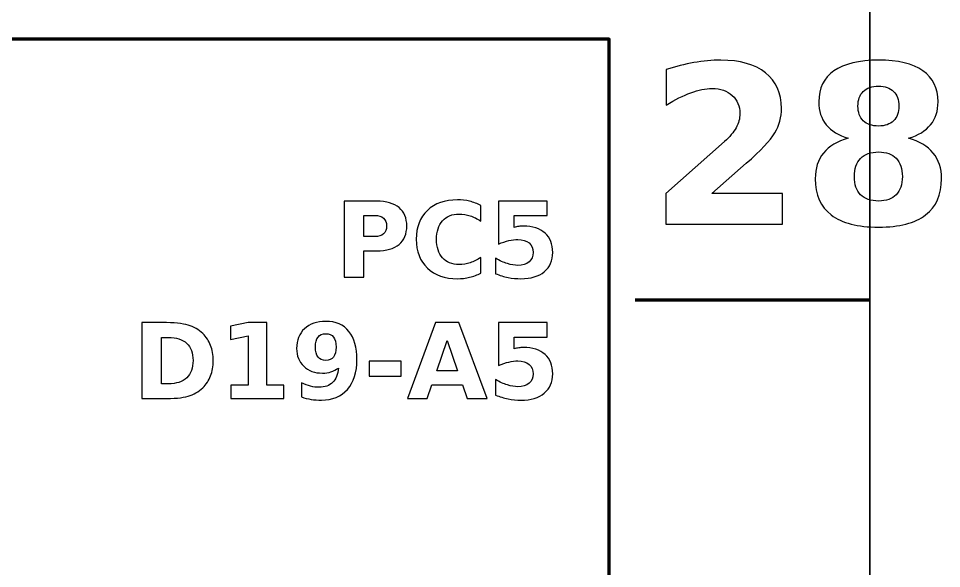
# Model space of a CAD drawing. Header units: centimetres. Extents: x -12.6 to -8.4, y -22.9 to -6.8.
# Drawn here: x -10.134 to -8.362, y -9.365 to -8.31 of the extents above; entities that cross this region are included whole.
import ezdxf

# ---------------------------------------------------------------- set-up
doc = ezdxf.new("R2010")
doc.units = ezdxf.units.CM
doc.header["$MEASUREMENT"] = 0
doc.layers.add('Layer 1', color=7, linetype='Continuous')

msp = doc.modelspace()

# ---------------------------------------------------------------- linework, layer by layer
at = {"layer": 'Layer 1', "color": 7, "lineweight": 35}
msp.add_open_spline([(-12.5, -6.85), (-12.5, -6.85), (-8.5, -6.85), (-8.5, -6.85), (-8.5, -6.85), (-8.5, -6.85), (-8.5, -22.85), (-8.5, -22.85), (-8.5, -22.85), (-8.5, -22.85), (-12.5, -22.85), (-12.5, -22.85), (-12.5, -22.85), (-12.5, -22.85), (-12.5, -6.85), (-12.5, -6.85)], degree=3, knots=[0, 0, 0, 0, 0.25, 0.25, 0.25, 0.25, 0.5, 0.5, 0.5, 0.5, 0.75, 0.75, 0.75, 0.75, 1, 1, 1, 1], dxfattribs=at)
at = {"layer": 'Layer 1', "color": 250, "lineweight": 100}
msp.add_open_spline([(-12, -8.35), (-12, -8.35), (-9, -8.35), (-9, -8.35), (-9, -8.35), (-9, -8.35), (-9, -22.25), (-9, -22.25), (-9, -22.25), (-9, -22.25), (-12, -22.25), (-12, -22.25), (-12, -22.25), (-12, -22.25), (-12, -8.35), (-12, -8.35)], degree=3, knots=[0, 0, 0, 0, 0.25, 0.25, 0.25, 0.25, 0.5, 0.5, 0.5, 0.5, 0.75, 0.75, 0.75, 0.75, 1, 1, 1, 1], dxfattribs=at)
at = {"layer": 'Layer 1', "color": 250}
for points, knots in [([(-8.803, -8.64582), (-8.803, -8.64582), (-8.66718, -8.64582), (-8.66718, -8.64582), (-8.66718, -8.64582), (-8.66718, -8.64582), (-8.66718, -8.70431), (-8.66718, -8.70431), (-8.66718, -8.70431), (-8.66718, -8.70431), (-8.89148, -8.70431), (-8.89148, -8.70431), (-8.89148, -8.70431), (-8.89148, -8.70431), (-8.89148, -8.64582), (-8.89148, -8.64582), (-8.89148, -8.64582), (-8.89148, -8.64582), (-8.7788, -8.54641), (-8.7788, -8.54641), (-8.7788, -8.54641), (-8.76871, -8.53731), (-8.7613, -8.52842), (-8.7565, -8.51974), (-8.7565, -8.51974), (-8.75164, -8.51106), (-8.74924, -8.50203), (-8.74924, -8.49264), (-8.74924, -8.49264), (-8.74924, -8.47818), (-8.75411, -8.46654), (-8.76384, -8.45772), (-8.76384, -8.45772), (-8.77351, -8.4489), (-8.78642, -8.44453), (-8.80258, -8.44453), (-8.80258, -8.44453), (-8.81499, -8.44453), (-8.82854, -8.44721), (-8.84329, -8.4525), (-8.84329, -8.4525), (-8.85803, -8.45779), (-8.87384, -8.46569), (-8.89063, -8.47614), (-8.89063, -8.47614), (-8.89063, -8.47614), (-8.89063, -8.40833), (-8.89063, -8.40833), (-8.89063, -8.40833), (-8.87271, -8.40241), (-8.855, -8.39789), (-8.8375, -8.39479), (-8.8375, -8.39479), (-8.82, -8.39168), (-8.80286, -8.39013), (-8.786, -8.39013), (-8.786, -8.39013), (-8.7491, -8.39013), (-8.72038, -8.39824), (-8.69992, -8.41454), (-8.69992, -8.41454), (-8.67946, -8.43077), (-8.66923, -8.45342), (-8.66923, -8.48256), (-8.66923, -8.48256), (-8.66923, -8.49935), (-8.6736, -8.51501), (-8.68228, -8.52955), (-8.68228, -8.52955), (-8.69096, -8.54408), (-8.70923, -8.56355), (-8.73703, -8.58796), (-8.73703, -8.58796), (-8.73703, -8.58796), (-8.803, -8.64582), (-8.803, -8.64582)], [0, 0, 0, 0, 0.0526316, 0.0526316, 0.0526316, 0.0526316, 0.1052632, 0.1052632, 0.1052632, 0.1052632, 0.1578947, 0.1578947, 0.1578947, 0.1578947, 0.2105263, 0.2105263, 0.2105263, 0.2105263, 0.2631579, 0.2631579, 0.2631579, 0.2631579, 0.3157895, 0.3157895, 0.3157895, 0.3157895, 0.3684211, 0.3684211, 0.3684211, 0.3684211, 0.4210526, 0.4210526, 0.4210526, 0.4210526, 0.4736842, 0.4736842, 0.4736842, 0.4736842, 0.5263158, 0.5263158, 0.5263158, 0.5263158, 0.5789474, 0.5789474, 0.5789474, 0.5789474, 0.6315789, 0.6315789, 0.6315789, 0.6315789, 0.6842105, 0.6842105, 0.6842105, 0.6842105, 0.7368421, 0.7368421, 0.7368421, 0.7368421, 0.7894737, 0.7894737, 0.7894737, 0.7894737, 0.8421053, 0.8421053, 0.8421053, 0.8421053, 0.8947368, 0.8947368, 0.8947368, 0.8947368, 0.9473684, 0.9473684, 0.9473684, 0.9473684, 1, 1, 1, 1]), ([(-8.54117, -8.53999), (-8.55986, -8.53434), (-8.57398, -8.52566), (-8.5835, -8.51395), (-8.5835, -8.51395), (-8.59303, -8.50224), (-8.59775, -8.48764), (-8.59775, -8.47014), (-8.59775, -8.47014), (-8.59775, -8.4441), (-8.58802, -8.42421), (-8.56861, -8.41059), (-8.56861, -8.41059), (-8.54921, -8.39697), (-8.52064, -8.39013), (-8.48303, -8.39013), (-8.48303, -8.39013), (-8.44571, -8.39013), (-8.41727, -8.3969), (-8.39787, -8.41052), (-8.39787, -8.41052), (-8.37847, -8.42407), (-8.36873, -8.44396), (-8.36873, -8.47014), (-8.36873, -8.47014), (-8.36873, -8.48764), (-8.37353, -8.50224), (-8.38305, -8.51395), (-8.38305, -8.51395), (-8.39265, -8.52566), (-8.40683, -8.53434), (-8.42553, -8.53999), (-8.42553, -8.53999), (-8.40457, -8.54577), (-8.38877, -8.55516), (-8.37812, -8.56821), (-8.37812, -8.56821), (-8.36746, -8.58119), (-8.3621, -8.59763), (-8.3621, -8.61753), (-8.3621, -8.61753), (-8.3621, -8.64808), (-8.37226, -8.67122), (-8.39258, -8.68681), (-8.39258, -8.68681), (-8.4129, -8.70248), (-8.4431, -8.71031), (-8.48303, -8.71031), (-8.48303, -8.71031), (-8.52318, -8.71031), (-8.55344, -8.70248), (-8.57391, -8.68681), (-8.57391, -8.68681), (-8.59437, -8.67122), (-8.6046, -8.64808), (-8.6046, -8.61753), (-8.6046, -8.61753), (-8.6046, -8.59763), (-8.59923, -8.58119), (-8.58858, -8.56821), (-8.58858, -8.56821), (-8.57793, -8.55516), (-8.56212, -8.54577), (-8.54117, -8.53999)], [0, 0, 0, 0, 0.0625, 0.0625, 0.0625, 0.0625, 0.125, 0.125, 0.125, 0.125, 0.1875, 0.1875, 0.1875, 0.1875, 0.25, 0.25, 0.25, 0.25, 0.3125, 0.3125, 0.3125, 0.3125, 0.375, 0.375, 0.375, 0.375, 0.4375, 0.4375, 0.4375, 0.4375, 0.5, 0.5, 0.5, 0.5, 0.5625, 0.5625, 0.5625, 0.5625, 0.625, 0.625, 0.625, 0.625, 0.6875, 0.6875, 0.6875, 0.6875, 0.75, 0.75, 0.75, 0.75, 0.8125, 0.8125, 0.8125, 0.8125, 0.875, 0.875, 0.875, 0.875, 0.9375, 0.9375, 0.9375, 0.9375, 1, 1, 1, 1]), ([(-8.52254, -8.47818), (-8.52254, -8.49046), (-8.51915, -8.49991), (-8.51231, -8.50647), (-8.51231, -8.50647), (-8.50547, -8.51311), (-8.49573, -8.51642), (-8.48303, -8.51642), (-8.48303, -8.51642), (-8.47061, -8.51642), (-8.46102, -8.51311), (-8.45431, -8.50647), (-8.45431, -8.50647), (-8.44754, -8.49991), (-8.44415, -8.49046), (-8.44415, -8.47818), (-8.44415, -8.47818), (-8.44415, -8.4659), (-8.44754, -8.45652), (-8.45431, -8.44996), (-8.45431, -8.44996), (-8.46102, -8.4434), (-8.47061, -8.44015), (-8.48303, -8.44015), (-8.48303, -8.44015), (-8.49573, -8.44015), (-8.50547, -8.44347), (-8.51231, -8.4501), (-8.51231, -8.4501), (-8.51915, -8.45666), (-8.52254, -8.46605), (-8.52254, -8.47818)], [0, 0, 0, 0, 0.125, 0.125, 0.125, 0.125, 0.25, 0.25, 0.25, 0.25, 0.375, 0.375, 0.375, 0.375, 0.5, 0.5, 0.5, 0.5, 0.625, 0.625, 0.625, 0.625, 0.75, 0.75, 0.75, 0.75, 0.875, 0.875, 0.875, 0.875, 1, 1, 1, 1]), ([(-8.48303, -8.56623), (-8.49792, -8.56623), (-8.50942, -8.57033), (-8.51739, -8.57844), (-8.51739, -8.57844), (-8.52536, -8.58655), (-8.52939, -8.5982), (-8.52939, -8.61336), (-8.52939, -8.61336), (-8.52939, -8.62853), (-8.52536, -8.6401), (-8.51739, -8.64822), (-8.51739, -8.64822), (-8.50942, -8.65626), (-8.49792, -8.66028), (-8.48303, -8.66028), (-8.48303, -8.66028), (-8.46828, -8.66028), (-8.457, -8.65626), (-8.44909, -8.64822), (-8.44909, -8.64822), (-8.44126, -8.6401), (-8.43731, -8.62853), (-8.43731, -8.61336), (-8.43731, -8.61336), (-8.43731, -8.59805), (-8.44126, -8.58641), (-8.44909, -8.5783), (-8.44909, -8.5783), (-8.457, -8.57026), (-8.46828, -8.56623), (-8.48303, -8.56623)], [0, 0, 0, 0, 0.125, 0.125, 0.125, 0.125, 0.25, 0.25, 0.25, 0.25, 0.375, 0.375, 0.375, 0.375, 0.5, 0.5, 0.5, 0.5, 0.625, 0.625, 0.625, 0.625, 0.75, 0.75, 0.75, 0.75, 0.875, 0.875, 0.875, 0.875, 1, 1, 1, 1]), ([(-9.50867, -8.6606), (-9.50867, -8.6606), (-9.44627, -8.6606), (-9.44627, -8.6606), (-9.44627, -8.6606), (-9.42771, -8.6606), (-9.41347, -8.66473), (-9.40354, -8.67297), (-9.40354, -8.67297), (-9.39361, -8.6812), (-9.38864, -8.69293), (-9.38864, -8.70817), (-9.38864, -8.70817), (-9.38864, -8.72343), (-9.39361, -8.7352), (-9.40354, -8.74343), (-9.40354, -8.74343), (-9.41347, -8.75167), (-9.42771, -8.7558), (-9.44627, -8.7558), (-9.44627, -8.7558), (-9.44627, -8.7558), (-9.47107, -8.7558), (-9.47107, -8.7558), (-9.47107, -8.7558), (-9.47107, -8.7558), (-9.47107, -8.8064), (-9.47107, -8.8064), (-9.47107, -8.8064), (-9.47107, -8.8064), (-9.50867, -8.8064), (-9.50867, -8.8064), (-9.50867, -8.8064), (-9.50867, -8.8064), (-9.50867, -8.6606), (-9.50867, -8.6606)], [0, 0, 0, 0, 0.1111111, 0.1111111, 0.1111111, 0.1111111, 0.2222222, 0.2222222, 0.2222222, 0.2222222, 0.3333333, 0.3333333, 0.3333333, 0.3333333, 0.4444444, 0.4444444, 0.4444444, 0.4444444, 0.5555556, 0.5555556, 0.5555556, 0.5555556, 0.6666667, 0.6666667, 0.6666667, 0.6666667, 0.7777778, 0.7777778, 0.7777778, 0.7777778, 0.8888889, 0.8888889, 0.8888889, 0.8888889, 1, 1, 1, 1]), ([(-9.24647, -8.7984), (-9.25337, -8.80197), (-9.26057, -8.80467), (-9.26807, -8.8065), (-9.26807, -8.8065), (-9.27554, -8.80833), (-9.28337, -8.80923), (-9.2915, -8.80923), (-9.2915, -8.80923), (-9.31577, -8.80923), (-9.335, -8.80243), (-9.3492, -8.78887), (-9.3492, -8.78887), (-9.3634, -8.7753), (-9.3705, -8.7569), (-9.3705, -8.73363), (-9.3705, -8.73363), (-9.3705, -8.71033), (-9.3634, -8.6919), (-9.3492, -8.67833), (-9.3492, -8.67833), (-9.335, -8.66477), (-9.31577, -8.65797), (-9.2915, -8.65797), (-9.2915, -8.65797), (-9.28337, -8.65797), (-9.27554, -8.65887), (-9.26807, -8.6607), (-9.26807, -8.6607), (-9.26057, -8.66253), (-9.25337, -8.66523), (-9.24647, -8.6688), (-9.24647, -8.6688), (-9.24647, -8.6688), (-9.24647, -8.69897), (-9.24647, -8.69897), (-9.24647, -8.69897), (-9.25344, -8.6942), (-9.2603, -8.69073), (-9.26707, -8.68853), (-9.26707, -8.68853), (-9.27384, -8.6863), (-9.28097, -8.6852), (-9.28847, -8.6852), (-9.28847, -8.6852), (-9.30187, -8.6852), (-9.31244, -8.6895), (-9.3201, -8.6981), (-9.3201, -8.6981), (-9.3278, -8.7067), (-9.33164, -8.71853), (-9.33164, -8.73363), (-9.33164, -8.73363), (-9.33164, -8.7487), (-9.3278, -8.7605), (-9.3201, -8.7691), (-9.3201, -8.7691), (-9.31244, -8.7777), (-9.30187, -8.782), (-9.28847, -8.782), (-9.28847, -8.782), (-9.28097, -8.782), (-9.27384, -8.7809), (-9.26707, -8.77867), (-9.26707, -8.77867), (-9.2603, -8.77647), (-9.25344, -8.773), (-9.24647, -8.76823), (-9.24647, -8.76823), (-9.24647, -8.76823), (-9.24647, -8.7984), (-9.24647, -8.7984)], [0, 0, 0, 0, 0.0555556, 0.0555556, 0.0555556, 0.0555556, 0.1111111, 0.1111111, 0.1111111, 0.1111111, 0.1666667, 0.1666667, 0.1666667, 0.1666667, 0.2222222, 0.2222222, 0.2222222, 0.2222222, 0.2777778, 0.2777778, 0.2777778, 0.2777778, 0.3333333, 0.3333333, 0.3333333, 0.3333333, 0.3888889, 0.3888889, 0.3888889, 0.3888889, 0.4444444, 0.4444444, 0.4444444, 0.4444444, 0.5, 0.5, 0.5, 0.5, 0.5555556, 0.5555556, 0.5555556, 0.5555556, 0.6111111, 0.6111111, 0.6111111, 0.6111111, 0.6666667, 0.6666667, 0.6666667, 0.6666667, 0.7222222, 0.7222222, 0.7222222, 0.7222222, 0.7777778, 0.7777778, 0.7777778, 0.7777778, 0.8333333, 0.8333333, 0.8333333, 0.8333333, 0.8888889, 0.8888889, 0.8888889, 0.8888889, 0.9444444, 0.9444444, 0.9444444, 0.9444444, 1, 1, 1, 1]), ([(-9.2125, -8.6606), (-9.2125, -8.6606), (-9.11903, -8.6606), (-9.11903, -8.6606), (-9.11903, -8.6606), (-9.11903, -8.6606), (-9.11903, -8.68823), (-9.11903, -8.68823), (-9.11903, -8.68823), (-9.11903, -8.68823), (-9.18253, -8.68823), (-9.18253, -8.68823), (-9.18253, -8.68823), (-9.18253, -8.68823), (-9.18253, -8.7108), (-9.18253, -8.7108), (-9.18253, -8.7108), (-9.17967, -8.71003), (-9.1768, -8.70943), (-9.1739, -8.709), (-9.1739, -8.709), (-9.171, -8.70857), (-9.16797, -8.70837), (-9.16487, -8.70837), (-9.16487, -8.70837), (-9.14707, -8.70837), (-9.13323, -8.7128), (-9.12333, -8.7217), (-9.12333, -8.7217), (-9.11343, -8.73057), (-9.1085, -8.74297), (-9.1085, -8.75883), (-9.1085, -8.75883), (-9.1085, -8.7746), (-9.1139, -8.78693), (-9.12467, -8.79587), (-9.12467, -8.79587), (-9.13543, -8.80477), (-9.1504, -8.80923), (-9.16953, -8.80923), (-9.16953, -8.80923), (-9.1778, -8.80923), (-9.186, -8.80843), (-9.1941, -8.80683), (-9.1941, -8.80683), (-9.2022, -8.80523), (-9.21027, -8.80283), (-9.21827, -8.79957), (-9.21827, -8.79957), (-9.21827, -8.79957), (-9.21827, -8.76997), (-9.21827, -8.76997), (-9.21827, -8.76997), (-9.21033, -8.77453), (-9.2028, -8.77793), (-9.19567, -8.7802), (-9.19567, -8.7802), (-9.18853, -8.7825), (-9.1818, -8.78363), (-9.1755, -8.78363), (-9.1755, -8.78363), (-9.16637, -8.78363), (-9.1592, -8.7814), (-9.15397, -8.77693), (-9.15397, -8.77693), (-9.14873, -8.7725), (-9.1461, -8.76647), (-9.1461, -8.75883), (-9.1461, -8.75883), (-9.1461, -8.75117), (-9.14873, -8.74513), (-9.15397, -8.7407), (-9.15397, -8.7407), (-9.1592, -8.73627), (-9.16637, -8.73407), (-9.1755, -8.73407), (-9.1755, -8.73407), (-9.1809, -8.73407), (-9.18667, -8.73477), (-9.19277, -8.73617), (-9.19277, -8.73617), (-9.1989, -8.73757), (-9.20547, -8.73973), (-9.2125, -8.74267), (-9.2125, -8.74267), (-9.2125, -8.74267), (-9.2125, -8.6606), (-9.2125, -8.6606)], [0, 0, 0, 0, 0.0454545, 0.0454545, 0.0454545, 0.0454545, 0.0909091, 0.0909091, 0.0909091, 0.0909091, 0.1363636, 0.1363636, 0.1363636, 0.1363636, 0.1818182, 0.1818182, 0.1818182, 0.1818182, 0.2272727, 0.2272727, 0.2272727, 0.2272727, 0.2727273, 0.2727273, 0.2727273, 0.2727273, 0.3181818, 0.3181818, 0.3181818, 0.3181818, 0.3636364, 0.3636364, 0.3636364, 0.3636364, 0.4090909, 0.4090909, 0.4090909, 0.4090909, 0.4545455, 0.4545455, 0.4545455, 0.4545455, 0.5, 0.5, 0.5, 0.5, 0.5454545, 0.5454545, 0.5454545, 0.5454545, 0.5909091, 0.5909091, 0.5909091, 0.5909091, 0.6363636, 0.6363636, 0.6363636, 0.6363636, 0.6818182, 0.6818182, 0.6818182, 0.6818182, 0.7272727, 0.7272727, 0.7272727, 0.7272727, 0.7727273, 0.7727273, 0.7727273, 0.7727273, 0.8181818, 0.8181818, 0.8181818, 0.8181818, 0.8636364, 0.8636364, 0.8636364, 0.8636364, 0.9090909, 0.9090909, 0.9090909, 0.9090909, 0.9545455, 0.9545455, 0.9545455, 0.9545455, 1, 1, 1, 1]), ([(-9.47107, -8.68783), (-9.47107, -8.68783), (-9.47107, -8.72857), (-9.47107, -8.72857), (-9.47107, -8.72857), (-9.47107, -8.72857), (-9.45027, -8.72857), (-9.45027, -8.72857), (-9.45027, -8.72857), (-9.44297, -8.72857), (-9.43734, -8.7268), (-9.43337, -8.72323), (-9.43337, -8.72323), (-9.42941, -8.7197), (-9.42741, -8.71467), (-9.42741, -8.70817), (-9.42741, -8.70817), (-9.42741, -8.70163), (-9.42941, -8.69663), (-9.43337, -8.6931), (-9.43337, -8.6931), (-9.43734, -8.6896), (-9.44297, -8.68783), (-9.45027, -8.68783), (-9.45027, -8.68783), (-9.45027, -8.68783), (-9.47107, -8.68783), (-9.47107, -8.68783)], [0, 0, 0, 0, 0.1428571, 0.1428571, 0.1428571, 0.1428571, 0.2857143, 0.2857143, 0.2857143, 0.2857143, 0.4285714, 0.4285714, 0.4285714, 0.4285714, 0.5714286, 0.5714286, 0.5714286, 0.5714286, 0.7142857, 0.7142857, 0.7142857, 0.7142857, 0.8571429, 0.8571429, 0.8571429, 0.8571429, 1, 1, 1, 1]), ([(-9.89747, -8.8934), (-9.89747, -8.8934), (-9.85781, -8.8934), (-9.85781, -8.8934), (-9.85781, -8.8934), (-9.83567, -8.8934), (-9.81921, -8.89497), (-9.80837, -8.89813), (-9.80837, -8.89813), (-9.79754, -8.9013), (-9.78824, -8.90663), (-9.78047, -8.9142), (-9.78047, -8.9142), (-9.77364, -8.92077), (-9.76857, -8.92837), (-9.76524, -8.93697), (-9.76524, -8.93697), (-9.76194, -8.94553), (-9.76027, -8.95527), (-9.76027, -8.96617), (-9.76027, -8.96617), (-9.76027, -8.97717), (-9.76194, -8.98697), (-9.76524, -8.9956), (-9.76524, -8.9956), (-9.76857, -9.00423), (-9.77364, -9.01183), (-9.78047, -9.0184), (-9.78047, -9.0184), (-9.78831, -9.02597), (-9.79767, -9.0313), (-9.80861, -9.03447), (-9.80861, -9.03447), (-9.81954, -9.03763), (-9.83594, -9.0392), (-9.85781, -9.0392), (-9.85781, -9.0392), (-9.85781, -9.0392), (-9.89747, -9.0392), (-9.89747, -9.0392), (-9.89747, -9.0392), (-9.89747, -9.0392), (-9.89747, -8.8934), (-9.89747, -8.8934)], [0, 0, 0, 0, 0.0909091, 0.0909091, 0.0909091, 0.0909091, 0.1818182, 0.1818182, 0.1818182, 0.1818182, 0.2727273, 0.2727273, 0.2727273, 0.2727273, 0.3636364, 0.3636364, 0.3636364, 0.3636364, 0.4545455, 0.4545455, 0.4545455, 0.4545455, 0.5454545, 0.5454545, 0.5454545, 0.5454545, 0.6363636, 0.6363636, 0.6363636, 0.6363636, 0.7272727, 0.7272727, 0.7272727, 0.7272727, 0.8181818, 0.8181818, 0.8181818, 0.8181818, 0.9090909, 0.9090909, 0.9090909, 0.9090909, 1, 1, 1, 1]), ([(-9.72641, -9.01323), (-9.72641, -9.01323), (-9.69321, -9.01323), (-9.69321, -9.01323), (-9.69321, -9.01323), (-9.69321, -9.01323), (-9.69321, -8.919), (-9.69321, -8.919), (-9.69321, -8.919), (-9.69321, -8.919), (-9.72727, -8.92603), (-9.72727, -8.92603), (-9.72727, -8.92603), (-9.72727, -8.92603), (-9.72727, -8.90043), (-9.72727, -8.90043), (-9.72727, -8.90043), (-9.72727, -8.90043), (-9.69341, -8.8934), (-9.69341, -8.8934), (-9.69341, -8.8934), (-9.69341, -8.8934), (-9.65767, -8.8934), (-9.65767, -8.8934), (-9.65767, -8.8934), (-9.65767, -8.8934), (-9.65767, -9.01323), (-9.65767, -9.01323), (-9.65767, -9.01323), (-9.65767, -9.01323), (-9.62447, -9.01323), (-9.62447, -9.01323), (-9.62447, -9.01323), (-9.62447, -9.01323), (-9.62447, -9.0392), (-9.62447, -9.0392), (-9.62447, -9.0392), (-9.62447, -9.0392), (-9.72641, -9.0392), (-9.72641, -9.0392), (-9.72641, -9.0392), (-9.72641, -9.0392), (-9.72641, -9.01323), (-9.72641, -9.01323)], [0, 0, 0, 0, 0.0909091, 0.0909091, 0.0909091, 0.0909091, 0.1818182, 0.1818182, 0.1818182, 0.1818182, 0.2727273, 0.2727273, 0.2727273, 0.2727273, 0.3636364, 0.3636364, 0.3636364, 0.3636364, 0.4545455, 0.4545455, 0.4545455, 0.4545455, 0.5454545, 0.5454545, 0.5454545, 0.5454545, 0.6363636, 0.6363636, 0.6363636, 0.6363636, 0.7272727, 0.7272727, 0.7272727, 0.7272727, 0.8181818, 0.8181818, 0.8181818, 0.8181818, 0.9090909, 0.9090909, 0.9090909, 0.9090909, 1, 1, 1, 1]), ([(-9.59064, -9.036), (-9.59064, -9.036), (-9.59064, -9.00903), (-9.59064, -9.00903), (-9.59064, -9.00903), (-9.58464, -9.01183), (-9.5789, -9.01393), (-9.57344, -9.01533), (-9.57344, -9.01533), (-9.56797, -9.01673), (-9.56257, -9.01743), (-9.55724, -9.01743), (-9.55724, -9.01743), (-9.54604, -9.01743), (-9.53734, -9.01433), (-9.53107, -9.0081), (-9.53107, -9.0081), (-9.52484, -9.0019), (-9.52114, -8.99267), (-9.52004, -8.98043), (-9.52004, -8.98043), (-9.52447, -8.9837), (-9.52917, -8.98613), (-9.5342, -8.98777), (-9.5342, -8.98777), (-9.5392, -8.9894), (-9.54464, -8.9902), (-9.5505, -8.9902), (-9.5505, -8.9902), (-9.5654, -8.9902), (-9.57744, -8.98587), (-9.58657, -8.97717), (-9.58657, -8.97717), (-9.59574, -8.96847), (-9.6003, -8.95703), (-9.6003, -8.94283), (-9.6003, -8.94283), (-9.6003, -8.92713), (-9.5952, -8.91457), (-9.58504, -8.90513), (-9.58504, -8.90513), (-9.57484, -8.8957), (-9.56117, -8.89097), (-9.54407, -8.89097), (-9.54407, -8.89097), (-9.52504, -8.89097), (-9.51034, -8.89737), (-9.49994, -8.9102), (-9.49994, -8.9102), (-9.4895, -8.92303), (-9.4843, -8.94117), (-9.4843, -8.9646), (-9.4843, -8.9646), (-9.4843, -8.98867), (-9.4904, -9.0076), (-9.50257, -9.02137), (-9.50257, -9.02137), (-9.51474, -9.03513), (-9.53144, -9.04203), (-9.55264, -9.04203), (-9.55264, -9.04203), (-9.5595, -9.04203), (-9.56604, -9.04153), (-9.57227, -9.04053), (-9.57227, -9.04053), (-9.57854, -9.03953), (-9.58464, -9.038), (-9.59064, -9.036)], [0, 0, 0, 0, 0.0588235, 0.0588235, 0.0588235, 0.0588235, 0.1176471, 0.1176471, 0.1176471, 0.1176471, 0.1764706, 0.1764706, 0.1764706, 0.1764706, 0.2352941, 0.2352941, 0.2352941, 0.2352941, 0.2941176, 0.2941176, 0.2941176, 0.2941176, 0.3529412, 0.3529412, 0.3529412, 0.3529412, 0.4117647, 0.4117647, 0.4117647, 0.4117647, 0.4705882, 0.4705882, 0.4705882, 0.4705882, 0.5294118, 0.5294118, 0.5294118, 0.5294118, 0.5882353, 0.5882353, 0.5882353, 0.5882353, 0.6470588, 0.6470588, 0.6470588, 0.6470588, 0.7058824, 0.7058824, 0.7058824, 0.7058824, 0.7647059, 0.7647059, 0.7647059, 0.7647059, 0.8235294, 0.8235294, 0.8235294, 0.8235294, 0.8823529, 0.8823529, 0.8823529, 0.8823529, 0.9411765, 0.9411765, 0.9411765, 0.9411765, 1, 1, 1, 1]), ([(-9.28167, -9.01267), (-9.28167, -9.01267), (-9.34047, -9.01267), (-9.34047, -9.01267), (-9.34047, -9.01267), (-9.34047, -9.01267), (-9.34973, -9.0392), (-9.34973, -9.0392), (-9.34973, -9.0392), (-9.34973, -9.0392), (-9.38753, -9.0392), (-9.38753, -9.0392), (-9.38753, -9.0392), (-9.38753, -9.0392), (-9.33353, -8.8934), (-9.33353, -8.8934), (-9.33353, -8.8934), (-9.33353, -8.8934), (-9.2887, -8.8934), (-9.2887, -8.8934), (-9.2887, -8.8934), (-9.2887, -8.8934), (-9.2347, -9.0392), (-9.2347, -9.0392), (-9.2347, -9.0392), (-9.2347, -9.0392), (-9.2725, -9.0392), (-9.2725, -9.0392), (-9.2725, -9.0392), (-9.2725, -9.0392), (-9.28167, -9.01267), (-9.28167, -9.01267)], [0, 0, 0, 0, 0.125, 0.125, 0.125, 0.125, 0.25, 0.25, 0.25, 0.25, 0.375, 0.375, 0.375, 0.375, 0.5, 0.5, 0.5, 0.5, 0.625, 0.625, 0.625, 0.625, 0.75, 0.75, 0.75, 0.75, 0.875, 0.875, 0.875, 0.875, 1, 1, 1, 1]), ([(-9.2125, -8.8934), (-9.2125, -8.8934), (-9.11903, -8.8934), (-9.11903, -8.8934), (-9.11903, -8.8934), (-9.11903, -8.8934), (-9.11903, -8.92103), (-9.11903, -8.92103), (-9.11903, -8.92103), (-9.11903, -8.92103), (-9.18253, -8.92103), (-9.18253, -8.92103), (-9.18253, -8.92103), (-9.18253, -8.92103), (-9.18253, -8.9436), (-9.18253, -8.9436), (-9.18253, -8.9436), (-9.17967, -8.94283), (-9.1768, -8.94223), (-9.1739, -8.9418), (-9.1739, -8.9418), (-9.171, -8.94137), (-9.16797, -8.94117), (-9.16487, -8.94117), (-9.16487, -8.94117), (-9.14707, -8.94117), (-9.13323, -8.9456), (-9.12333, -8.9545), (-9.12333, -8.9545), (-9.11343, -8.96337), (-9.1085, -8.97577), (-9.1085, -8.99163), (-9.1085, -8.99163), (-9.1085, -9.0074), (-9.1139, -9.01973), (-9.12467, -9.02867), (-9.12467, -9.02867), (-9.13543, -9.03757), (-9.1504, -9.04203), (-9.16953, -9.04203), (-9.16953, -9.04203), (-9.1778, -9.04203), (-9.186, -9.04123), (-9.1941, -9.03963), (-9.1941, -9.03963), (-9.2022, -9.03803), (-9.21027, -9.03563), (-9.21827, -9.03237), (-9.21827, -9.03237), (-9.21827, -9.03237), (-9.21827, -9.00277), (-9.21827, -9.00277), (-9.21827, -9.00277), (-9.21033, -9.00733), (-9.2028, -9.01073), (-9.19567, -9.013), (-9.19567, -9.013), (-9.18853, -9.0153), (-9.1818, -9.01643), (-9.1755, -9.01643), (-9.1755, -9.01643), (-9.16637, -9.01643), (-9.1592, -9.0142), (-9.15397, -9.00973), (-9.15397, -9.00973), (-9.14873, -9.0053), (-9.1461, -8.99927), (-9.1461, -8.99163), (-9.1461, -8.99163), (-9.1461, -8.98397), (-9.14873, -8.97793), (-9.15397, -8.9735), (-9.15397, -8.9735), (-9.1592, -8.96907), (-9.16637, -8.96687), (-9.1755, -8.96687), (-9.1755, -8.96687), (-9.1809, -8.96687), (-9.18667, -8.96757), (-9.19277, -8.96897), (-9.19277, -8.96897), (-9.1989, -8.97037), (-9.20547, -8.97253), (-9.2125, -8.97547), (-9.2125, -8.97547), (-9.2125, -8.97547), (-9.2125, -8.8934), (-9.2125, -8.8934)], [0, 0, 0, 0, 0.0454545, 0.0454545, 0.0454545, 0.0454545, 0.0909091, 0.0909091, 0.0909091, 0.0909091, 0.1363636, 0.1363636, 0.1363636, 0.1363636, 0.1818182, 0.1818182, 0.1818182, 0.1818182, 0.2272727, 0.2272727, 0.2272727, 0.2272727, 0.2727273, 0.2727273, 0.2727273, 0.2727273, 0.3181818, 0.3181818, 0.3181818, 0.3181818, 0.3636364, 0.3636364, 0.3636364, 0.3636364, 0.4090909, 0.4090909, 0.4090909, 0.4090909, 0.4545455, 0.4545455, 0.4545455, 0.4545455, 0.5, 0.5, 0.5, 0.5, 0.5454545, 0.5454545, 0.5454545, 0.5454545, 0.5909091, 0.5909091, 0.5909091, 0.5909091, 0.6363636, 0.6363636, 0.6363636, 0.6363636, 0.6818182, 0.6818182, 0.6818182, 0.6818182, 0.7272727, 0.7272727, 0.7272727, 0.7272727, 0.7727273, 0.7727273, 0.7727273, 0.7727273, 0.8181818, 0.8181818, 0.8181818, 0.8181818, 0.8636364, 0.8636364, 0.8636364, 0.8636364, 0.9090909, 0.9090909, 0.9090909, 0.9090909, 0.9545455, 0.9545455, 0.9545455, 0.9545455, 1, 1, 1, 1]), ([(-9.85987, -8.92183), (-9.85987, -8.92183), (-9.85987, -9.01077), (-9.85987, -9.01077), (-9.85987, -9.01077), (-9.85987, -9.01077), (-9.84641, -9.01077), (-9.84641, -9.01077), (-9.84641, -9.01077), (-9.83104, -9.01077), (-9.81931, -9.00697), (-9.81121, -8.99933), (-9.81121, -8.99933), (-9.80311, -8.99173), (-9.79904, -8.98067), (-9.79904, -8.96617), (-9.79904, -8.96617), (-9.79904, -8.9517), (-9.80307, -8.9407), (-9.81114, -8.93317), (-9.81114, -8.93317), (-9.81921, -8.9256), (-9.83097, -8.92183), (-9.84641, -8.92183), (-9.84641, -8.92183), (-9.84641, -8.92183), (-9.85987, -8.92183), (-9.85987, -8.92183)], [0, 0, 0, 0, 0.1428571, 0.1428571, 0.1428571, 0.1428571, 0.2857143, 0.2857143, 0.2857143, 0.2857143, 0.4285714, 0.4285714, 0.4285714, 0.4285714, 0.5714286, 0.5714286, 0.5714286, 0.5714286, 0.7142857, 0.7142857, 0.7142857, 0.7142857, 0.8571429, 0.8571429, 0.8571429, 0.8571429, 1, 1, 1, 1]), ([(-9.54424, -8.9658), (-9.53767, -8.9658), (-9.53274, -8.96367), (-9.5294, -8.9594), (-9.5294, -8.9594), (-9.5261, -8.95513), (-9.52444, -8.94873), (-9.52444, -8.9402), (-9.52444, -8.9402), (-9.52444, -8.93173), (-9.5261, -8.92533), (-9.5294, -8.92103), (-9.5294, -8.92103), (-9.53274, -8.91673), (-9.53767, -8.9146), (-9.54424, -8.9146), (-9.54424, -8.9146), (-9.55084, -8.9146), (-9.55577, -8.91673), (-9.5591, -8.92103), (-9.5591, -8.92103), (-9.5624, -8.92533), (-9.56407, -8.93173), (-9.56407, -8.9402), (-9.56407, -8.9402), (-9.56407, -8.94873), (-9.5624, -8.95513), (-9.5591, -8.9594), (-9.5591, -8.9594), (-9.55577, -8.96367), (-9.55084, -8.9658), (-9.54424, -8.9658)], [0, 0, 0, 0, 0.125, 0.125, 0.125, 0.125, 0.25, 0.25, 0.25, 0.25, 0.375, 0.375, 0.375, 0.375, 0.5, 0.5, 0.5, 0.5, 0.625, 0.625, 0.625, 0.625, 0.75, 0.75, 0.75, 0.75, 0.875, 0.875, 0.875, 0.875, 1, 1, 1, 1]), ([(-9.3311, -8.9856), (-9.3311, -8.9856), (-9.29113, -8.9856), (-9.29113, -8.9856), (-9.29113, -8.9856), (-9.29113, -8.9856), (-9.31107, -8.9276), (-9.31107, -8.9276), (-9.31107, -8.9276), (-9.31107, -8.9276), (-9.3311, -8.9856), (-9.3311, -8.9856)], [0, 0, 0, 0, 0.3333333, 0.3333333, 0.3333333, 0.3333333, 0.6666667, 0.6666667, 0.6666667, 0.6666667, 1, 1, 1, 1]), ([(-9.46067, -8.96743), (-9.46067, -8.96743), (-9.39933, -8.96743), (-9.39933, -8.96743), (-9.39933, -8.96743), (-9.39933, -8.96743), (-9.39933, -8.99587), (-9.39933, -8.99587), (-9.39933, -8.99587), (-9.39933, -8.99587), (-9.46067, -8.99587), (-9.46067, -8.99587), (-9.46067, -8.99587), (-9.46067, -8.99587), (-9.46067, -8.96743), (-9.46067, -8.96743)], [0, 0, 0, 0, 0.25, 0.25, 0.25, 0.25, 0.5, 0.5, 0.5, 0.5, 0.75, 0.75, 0.75, 0.75, 1, 1, 1, 1])]:
    msp.add_open_spline(points, degree=3, knots=knots, dxfattribs=at)
at = {"layer": 'Layer 1', "color": 250, "lineweight": 106}
msp.add_open_spline([(-8.95, -8.85), (-8.95, -8.85), (-8.50001, -8.84998), (-8.50001, -8.84998)], degree=3, dxfattribs=at)

doc.saveas('drawing.dxf')
